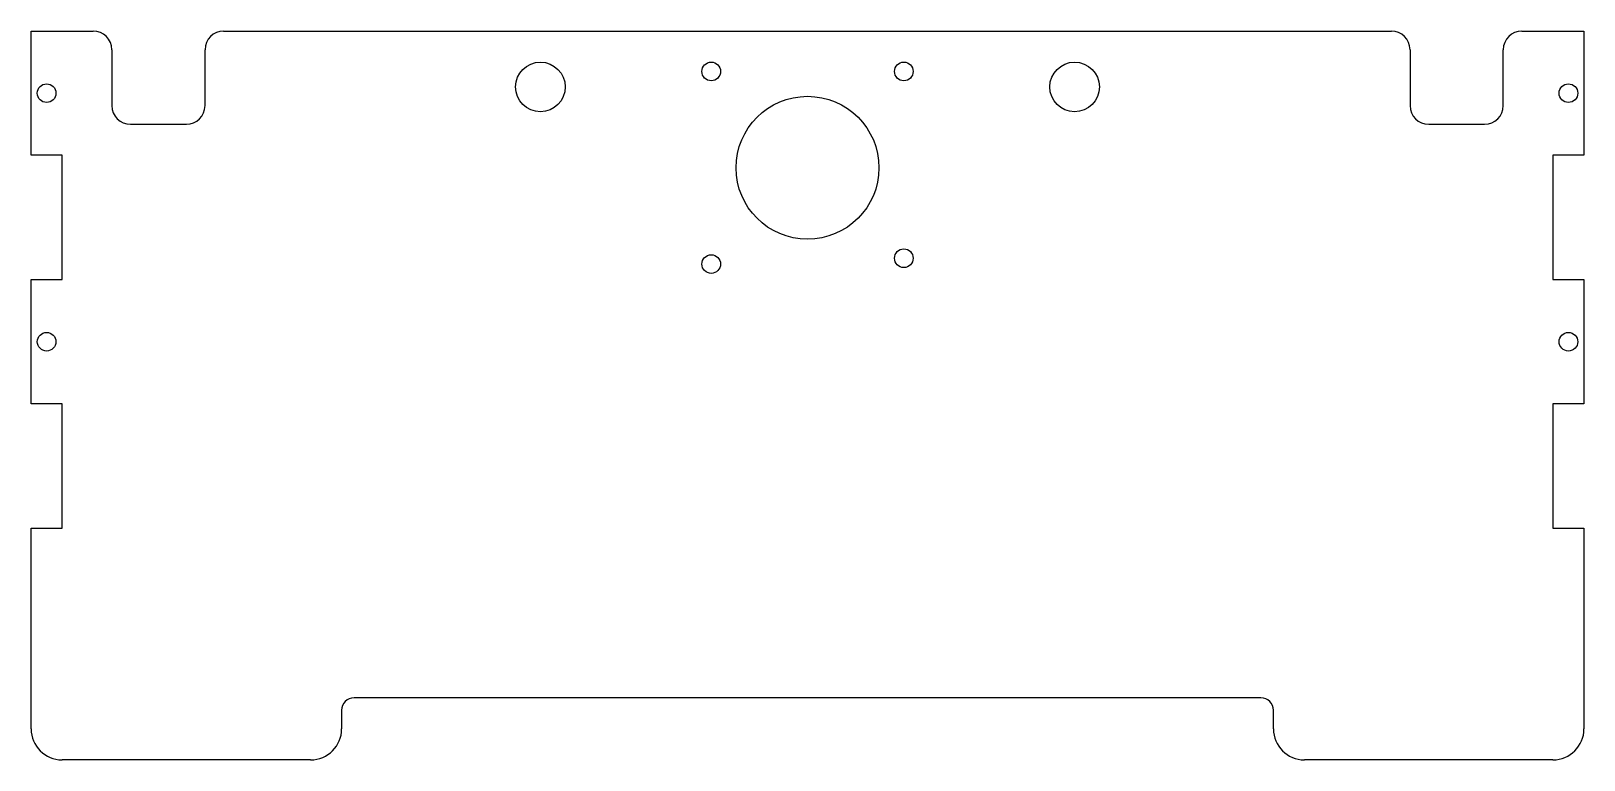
# Model space of a CAD drawing. Header units: millimetres. Extents: x -130 to 120, y -12 to 105.
import ezdxf

# ---------------------------------------------------------------- set-up
doc = ezdxf.new("R2010")
doc.units = ezdxf.units.MM

msp = doc.modelspace()

# ---------------------------------------------------------------- linework, layer by layer
at = {"color": 7, "linetype": 'Continuous', "lineweight": 25}
for p, q in [((-130.25, 85.39), (-130.25, 105.39)), ((-130.25, 105.39), (-120.25, 105.39)), ((-99.25, 105.39), (88.75, 105.39)), ((109.75, 105.39), (119.75, 105.39)), ((119.75, 105.39), (119.75, 85.39)), ((-117.25, 102.39), (-117.25, 93.39)), ((-102.25, 93.39), (-102.25, 102.39)), ((91.75, 102.39), (91.75, 93.39)), ((106.75, 93.39), (106.75, 102.39)), ((-114.25, 90.39), (-105.25, 90.39)), ((94.75, 90.39), (103.75, 90.39)), ((-125.25, 85.39), (-130.25, 85.39)), ((-125.25, 65.39), (-125.25, 85.39)), ((119.75, 85.39), (114.75, 85.39)), ((114.75, 85.39), (114.75, 65.39)), ((-130.25, 45.39), (-130.25, 65.39)), ((-130.25, 65.39), (-125.25, 65.39)), ((114.75, 65.39), (119.75, 65.39)), ((119.75, 65.39), (119.75, 45.39)), ((-125.25, 45.39), (-130.25, 45.39)), ((-125.25, 25.39), (-125.25, 45.39)), ((119.75, 45.39), (114.75, 45.39)), ((114.75, 45.39), (114.75, 25.39)), ((-130.25, -6.91), (-130.25, 25.39)), ((-130.25, 25.39), (-125.25, 25.39)), ((114.75, 25.39), (119.75, 25.39)), ((119.75, 25.39), (119.75, -6.91)), ((67.75, -1.91), (-78.25, -1.91)), ((-80.25, -3.91), (-80.25, -6.91)), ((69.75, -6.91), (69.75, -3.91)), ((-85.25, -11.91), (-125.25, -11.91)), ((114.75, -11.91), (74.75, -11.91))]:
    msp.add_line(p, q, dxfattribs=at)
for centre, radius in [((-48.25, 96.39), 4), ((-20.75, 98.89), 1.5), ((10.25, 98.89), 1.5), ((37.75, 96.39), 4), ((-127.75, 95.39), 1.5), ((117.25, 95.39), 1.5), ((-5.25, 83.39), 11.5), ((10.25, 68.83), 1.5), ((-20.75, 67.89), 1.5), ((-127.75, 55.39), 1.5), ((117.25, 55.39), 1.5)]:
    msp.add_circle(centre, radius, dxfattribs=at)
for centre, radius, start, end in [((-120.25, 102.39), 3, 0, 90), ((-99.25, 102.39), 3, 90, 180), ((88.75, 102.39), 3, 0, 90), ((109.75, 102.39), 3, 90, 180), ((-114.25, 93.39), 3, 180, 270), ((-105.25, 93.39), 3, 270, 0), ((94.75, 93.39), 3, 180, 270), ((103.75, 93.39), 3, 270, 0), ((-78.25, -3.91), 2, 90, 180), ((67.75, -3.91), 2, 0, 90), ((-125.25, -6.91), 5, 180, 270), ((-85.25, -6.91), 5, 270, 0), ((74.75, -6.91), 5, 180, 270), ((114.75, -6.91), 5, 270, 0)]:
    msp.add_arc(centre, radius, start, end, dxfattribs=at)

doc.saveas('drawing.dxf')
